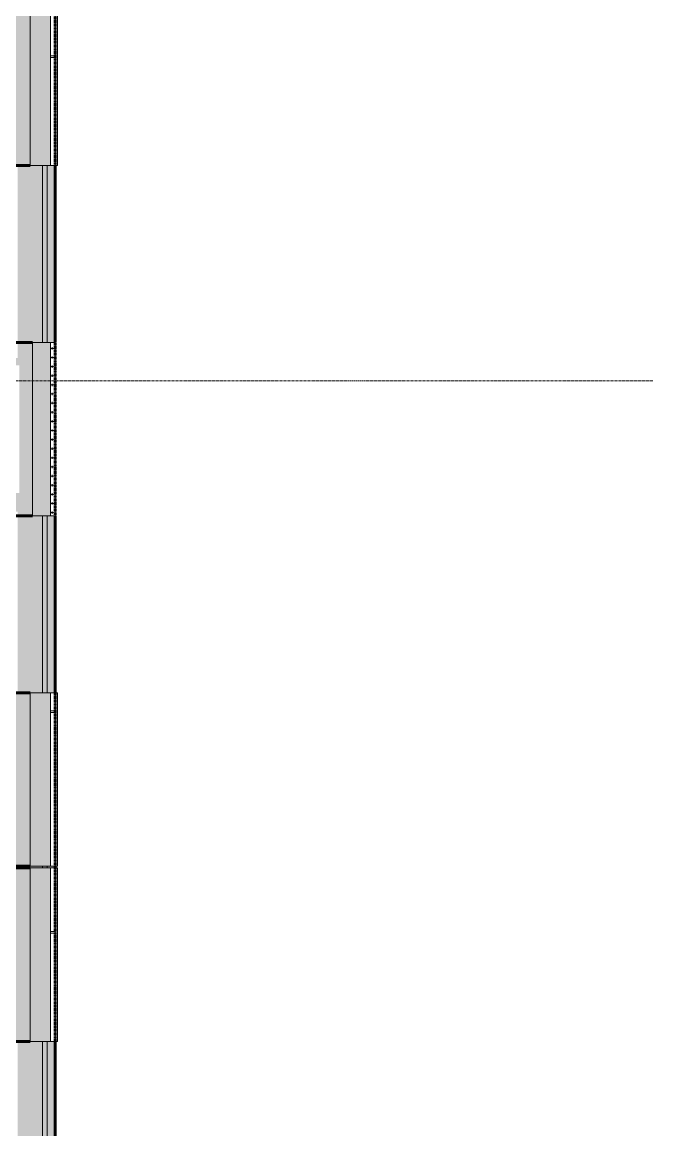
# Model space of a CAD drawing. Header units: inches. Extents: x -4061 to -1937, y 10959 to 12323.
# Drawn here: x -2075.2 to -1936.8, y 11683 to 11925.8 of the extents above; entities that cross this region are included whole.
import ezdxf

# ---------------------------------------------------------------- set-up
doc = ezdxf.new("R2010")
doc.units = ezdxf.units.IN
doc.header["$MEASUREMENT"] = 0
doc.linetypes.add('Dash 1_16_', pattern=[0.125, 0.0625, -0.0625])
doc.linetypes.add('Grid Line 1_2_', pattern=[0.875, 0.5, -0.125, 0.125, -0.125])
for name, color, linetype, lineweight in [('0-1', 7, 'Continuous', 5), ('0-2', 250, 'Continuous', 9), ('A-GLAZ-1', 27, 'Continuous', 18), ('A-GLAZ-2', 7, 'Continuous', 18), ('A-GLAZ-4', 251, 'Continuous', 9), ('A-GLAZ-5', 135, 'Continuous', 18), ('A-WALL-1', 8, 'Continuous', 5), ('A-WALL-2', 10, 'Continuous', 60), ('A-WALL-3', 7, 'Continuous', 18), ('A-WALL-4', 254, 'Continuous', 5), ('A-WALL-PATT-3', 43, 'Continuous', 9), ('A-WALL-PATT-4', 53, 'Continuous', 9), ('C-PROP-LINE-2', 91, 'Dash 1_16_', 60), ('S-GRID-1', 1, 'Grid Line 1_2_', 9)]:
    doc.layers.add(name, color=color, linetype=linetype, lineweight=lineweight)

# ---------------------------------------------------------------- blocks, each defined once
blk = doc.blocks.new('_THE_ WINDOW _ DOOR - Window - 2nd Floor-2113388-ENLARGED RCP - 2ND FLOOR PLAN - EAST')
at = {"layer": 'A-GLAZ-1'}
h = blk.add_hatch(color=256, dxfattribs=at)
h.paths.add_polyline_path([(-4.16, -1.06), (19.01, -1.06), (19.01, 3.44), (-19.01, 3.44), (-19.01, -1.06)], flags=0)
h.paths.add_polyline_path([(-4.16, 4.44), (19.01, 4.44), (19.01, 4.94), (-19.01, 4.94), (-19.01, 4.44)], flags=0)
at = {"layer": 'A-GLAZ-4'}
h = blk.add_hatch(dxfattribs=at)
h.set_pattern_fill('FP_8', color=256, style=0, pattern_type=2)
h.set_pattern_definition([(0, (25.74, 1.51), (-38.4, -120.38), [0.392, -38.007]), (0, (25.74, 1.12), (-38.4, -120.38), [0.392, -38.007]), (0, (25.74, -14.85), (-38.4, -120.38), [0.392, -38.007]), (0, (25.74, -15.24), (-38.4, -120.38), [0.392, -38.007]), (0, (25.74, -31.2), (-38.4, -120.38), [0.393, -38.008]), (0, (25.74, -31.6), (-38.4, -120.38), [0.393, -38.008]), (0, (25.74, -47.56), (-38.4, -120.38), [0.393, -38.008]), (0, (25.74, -47.95), (-38.4, -120.38), [0.393, -38.008]), (0, (25.74, -63.92), (-38.4, -120.38), [0.393, -38.008]), (0, (25.74, -64.31), (-38.4, -120.38), [0.393, -38.008]), (0, (25.74, -80.28), (-38.4, -120.38), [0.393, -38.008]), (0, (25.74, -80.67), (-38.4, -120.38), [0.393, -38.008]), (0, (25.74, -96.63), (-38.4, -120.38), [0.393, -38.008]), (0, (25.74, -97.03), (-38.4, -120.38), [0.393, -38.008]), (0, (25.74, -112.99), (-38.4, -120.38), [0.392, -38.007]), (0, (25.74, -113.38), (-38.4, -120.38), [0.392, -38.007]), (0, (43.19, 1.51), (-38.4, -120.38), [0.393, -38.008]), (0, (43.19, 1.12), (-38.4, -120.38), [0.393, -38.008]), (0, (43.19, -14.85), (-38.4, -120.38), [0.393, -38.008]), (0, (43.19, -15.24), (-38.4, -120.38), [0.393, -38.008]), (0, (43.19, -31.2), (-38.4, -120.38), [0.393, -38.008]), (0, (43.19, -31.6), (-38.4, -120.38), [0.393, -38.008]), (0, (43.19, -47.56), (-38.4, -120.38), [0.393, -38.008]), (0, (43.19, -47.95), (-38.4, -120.38), [0.393, -38.008]), (0, (43.19, -63.92), (-38.4, -120.38), [0.393, -38.008]), (0, (43.19, -64.31), (-38.4, -120.38), [0.393, -38.008]), (0, (43.19, -80.28), (-38.4, -120.38), [0.393, -38.008]), (0, (43.19, -80.67), (-38.4, -120.38), [0.393, -38.008]), (0, (43.19, -96.63), (-38.4, -120.38), [0.393, -38.008]), (0, (43.19, -97.03), (-38.4, -120.38), [0.393, -38.008]), (0, (43.19, -112.99), (-38.4, -120.38), [0.392, -38.007]), (0, (43.19, -113.38), (-38.4, -120.38), [0.392, -38.007]), (0, (60.64, 1.51), (-38.4, -120.38), [0.392, -38.007]), (0, (60.64, 1.12), (-38.4, -120.38), [0.392, -38.007]), (0, (60.64, -14.85), (-38.4, -120.38), [0.392, -38.007]), (0, (60.64, -15.24), (-38.4, -120.38), [0.392, -38.007]), (0, (60.64, -31.2), (-38.4, -120.38), [0.392, -38.007]), (0, (60.64, -31.6), (-38.4, -120.38), [0.392, -38.007]), (0, (60.64, -47.56), (-38.4, -120.38), [0.392, -38.007]), (0, (60.64, -47.95), (-38.4, -120.38), [0.392, -38.007]), (0, (60.64, -63.92), (-38.4, -120.38), [0.392, -38.007]), (0, (60.64, -64.31), (-38.4, -120.38), [0.392, -38.007]), (0, (60.64, -80.28), (-38.4, -120.38), [0.392, -38.007]), (0, (60.64, -80.67), (-38.4, -120.38), [0.392, -38.007]), (0, (60.64, -96.63), (-38.4, -120.38), [0.392, -38.007]), (0, (60.64, -97.03), (-38.4, -120.38), [0.392, -38.007]), (0, (60.64, -112.99), (-38.4, -120.38), [0.392, -38.007]), (0, (60.64, -113.38), (-38.4, -120.38), [0.392, -38.007]), (270, (24, 4.063), (-38.4, -2e-15), [120, -0.375]), (270, (24.375, 4.063), (-38.4, -2e-15), [120, -0.375]), (270, (25.74, 1.51), (-38.4, -2e-15), [0.392, -119.982]), (270, (25.74, -14.848), (-38.4, -2e-15), [0.393, -119.983]), (270, (25.74, -31.206), (-38.4, -2e-15), [0.392, -119.982]), (270, (25.74, -47.563), (-38.4, -2e-15), [0.392, -119.982]), (270, (25.74, -63.92), (-38.4, -2e-15), [0.392, -119.982]), (270, (25.74, -80.277), (-38.4, -2e-15), [0.392, -119.982]), (270, (25.74, -96.634), (-38.4, -2e-15), [0.392, -119.982]), (270, (25.74, -112.99), (-38.4, -2e-15), [0.392, -119.982]), (270, (26.134, 1.51), (-38.4, -2e-15), [0.392, -119.982]), (270, (26.134, -14.848), (-38.4, -2e-15), [0.393, -119.983]), (270, (26.134, -31.206), (-38.4, -2e-15), [0.392, -119.982]), (270, (26.134, -47.563), (-38.4, -2e-15), [0.392, -119.982]), (270, (26.134, -63.92), (-38.4, -2e-15), [0.392, -119.982]), (270, (26.134, -80.277), (-38.4, -2e-15), [0.392, -119.982]), (270, (26.134, -96.634), (-38.4, -2e-15), [0.392, -119.982]), (270, (26.134, -112.99), (-38.4, -2e-15), [0.392, -119.982]), (270, (43.19, 1.51), (-38.4, -2e-15), [0.392, -119.982]), (270, (43.19, -14.848), (-38.4, -2e-15), [0.393, -119.983]), (270, (43.19, -31.206), (-38.4, -2e-15), [0.392, -119.982]), (270, (43.19, -47.563), (-38.4, -2e-15), [0.392, -119.982]), (270, (43.19, -63.92), (-38.4, -2e-15), [0.392, -119.982]), (270, (43.19, -80.277), (-38.4, -2e-15), [0.392, -119.982]), (270, (43.19, -96.634), (-38.4, -2e-15), [0.392, -119.982]), (270, (43.19, -112.99), (-38.4, -2e-15), [0.392, -119.982]), (270, (43.584, 1.51), (-38.4, -2e-15), [0.392, -119.982]), (270, (43.584, -14.848), (-38.4, -2e-15), [0.393, -119.983]), (270, (43.584, -31.206), (-38.4, -2e-15), [0.392, -119.982]), (270, (43.584, -47.563), (-38.4, -2e-15), [0.392, -119.982]), (270, (43.584, -63.92), (-38.4, -2e-15), [0.392, -119.982]), (270, (43.584, -80.277), (-38.4, -2e-15), [0.392, -119.982]), (270, (43.584, -96.634), (-38.4, -2e-15), [0.392, -119.982]), (270, (43.584, -112.99), (-38.4, -2e-15), [0.392, -119.982]), (270, (60.64, 1.51), (-38.4, -2e-15), [0.392, -119.982]), (270, (60.64, -14.848), (-38.4, -2e-15), [0.392, -119.982]), (270, (60.64, -31.206), (-38.4, -2e-15), [0.392, -119.982]), (270, (60.64, -47.563), (-38.4, -2e-15), [0.392, -119.982]), (270, (60.64, -63.92), (-38.4, -2e-15), [0.392, -119.982]), (270, (60.64, -80.277), (-38.4, -2e-15), [0.392, -119.982]), (270, (60.64, -96.634), (-38.4, -2e-15), [0.392, -119.982]), (270, (60.64, -112.99), (-38.4, -2e-15), [0.392, -119.982]), (270, (61.034, 1.51), (-38.4, -2e-15), [0.392, -119.982]), (270, (61.034, -14.848), (-38.4, -2e-15), [0.392, -119.982]), (270, (61.034, -31.206), (-38.4, -2e-15), [0.392, -119.982]), (270, (61.034, -47.563), (-38.4, -2e-15), [0.392, -119.982]), (270, (61.034, -63.92), (-38.4, -2e-15), [0.392, -119.982]), (270, (61.034, -80.277), (-38.4, -2e-15), [0.392, -119.982]), (270, (61.034, -96.634), (-38.4, -2e-15), [0.392, -119.982]), (270, (61.034, -112.99), (-38.4, -2e-15), [0.392, -119.982]), (180, (62.4, 4.44), (-38.4, -120.38), [38.025, -0.375]), (180, (62.4, 4.06), (-38.4, -120.38), [38.025, -0.375])])
h.paths.add_polyline_path([(-19.01, 3.44), (19.01, 3.44), (19.01, 4.44), (-19.01, 4.44)], flags=0)
at = {"layer": 'A-GLAZ-2'}
for p, q in [((19.01, 4.94), (-19.01, 4.94)), ((-19.01, 4.94), (-19.01, 4.44)), ((19.01, 4.94), (19.01, 4.44)), ((19.01, 4.44), (-19.01, 4.44)), ((-19.01, 4.44), (-19.01, 3.44)), ((-19.01, 3.44), (-19.01, -1.06)), ((-19.01, 3.44), (19.01, 3.44)), ((19.01, 4.44), (19.01, 3.44)), ((19.01, 3.44), (19.01, -1.06)), ((-19.01, -1.06), (19.01, -1.06))]:
    blk.add_line(p, q, dxfattribs=at)
blk = doc.blocks.new('_THE_ WINDOW _ DOOR - hvac panel - 2nd floor-2113875-ENLARGED RCP - 2ND FLOOR PLAN - EAST')
at = {"layer": 'A-GLAZ-4'}
h = blk.add_hatch(dxfattribs=at)
h.set_pattern_fill('FP_9', color=256, style=0, pattern_type=2)
h.set_pattern_definition([(0, (41.062, -4.438), (1, 1), [0.5, -1.5]), (90, (41.312, -4.687), (-1, 1), [0.5, -1.5])])
h.paths.add_polyline_path([(-19.0125, -3.4375), (-19.0125, -4.4375), (19.0125, -4.4375), (19.0125, -3.4375), (-17.0125, -3.4375)], flags=0)
at = {"layer": 'A-GLAZ-5'}
blk.add_hatch(color=256, dxfattribs=at).paths.add_polyline_path([(19.0125, 0.5625), (-19.0125, 0.5625), (-19.0125, -3.4375), (19.0125, -3.4375), (19.0125, -1.6875)], flags=0)
at = {"layer": 'A-GLAZ-2'}
for p, q in [((19.0125, 0.5625), (-19.0125, 0.5625)), ((-19.0125, 0.5625), (-19.0125, -3.4375)), ((19.0125, -3.4375), (19.0125, 0.5625)), ((19.0125, -3.4375), (-19.0125, -3.4375)), ((-19.0125, -3.4375), (-19.0125, -4.4375)), ((19.0125, -4.4375), (-19.0125, -4.4375)), ((19.0125, -3.4375), (19.0125, -4.4375))]:
    blk.add_line(p, q, dxfattribs=at)
blk = doc.blocks.new('_THE_ WINDOW _ DOOR - Window - 2nd Floor - small-2154622-ENLARGED RCP - 2ND FLOOR PLAN - EAST')
at = {"layer": 'A-GLAZ-1'}
h = blk.add_hatch(color=256, dxfattribs=at)
h.paths.add_polyline_path([(-2.37, -1.06), (19.01, -1.03), (19.01, 3.44), (-19.01, 3.44), (-19.01, -1.06)], flags=0)
h.paths.add_polyline_path([(19.01, 4.44), (19.01, 4.94), (-19.01, 4.94), (-19.01, 4.44)], flags=0)
at = {"layer": 'A-GLAZ-4'}
h = blk.add_hatch(dxfattribs=at)
h.set_pattern_fill('FP_10', color=256, style=0, pattern_type=2)
h.set_pattern_definition([(0, (25.74, -0.166), (-38.4, -76.8), [0.392, -38.007]), (0, (25.74, -0.56), (-38.4, -76.8), [0.392, -38.007]), (0, (25.74, -9.766), (-38.4, -76.8), [0.392, -38.007]), (0, (25.74, -10.16), (-38.4, -76.8), [0.392, -38.007]), (0, (25.74, -19.366), (-38.4, -76.8), [0.392, -38.007]), (0, (25.74, -19.76), (-38.4, -76.8), [0.392, -38.007]), (0, (25.74, -28.966), (-38.4, -76.8), [0.392, -38.007]), (0, (25.74, -29.36), (-38.4, -76.8), [0.392, -38.007]), (0, (25.74, -38.566), (-38.4, -76.8), [0.393, -38.008]), (0, (25.74, -38.96), (-38.4, -76.8), [0.393, -38.008]), (0, (25.74, -48.166), (-38.4, -76.8), [0.393, -38.008]), (0, (25.74, -48.56), (-38.4, -76.8), [0.393, -38.008]), (0, (25.74, -57.766), (-38.4, -76.8), [0.393, -38.008]), (0, (25.74, -58.16), (-38.4, -76.8), [0.393, -38.008]), (0, (25.74, -67.366), (-38.4, -76.8), [0.393, -38.008]), (0, (25.74, -67.76), (-38.4, -76.8), [0.393, -38.008]), (0, (60.64, -0.166), (-38.4, -76.8), [0.392, -38.007]), (0, (60.64, -0.56), (-38.4, -76.8), [0.392, -38.007]), (0, (60.64, -9.766), (-38.4, -76.8), [0.392, -38.007]), (0, (60.64, -10.16), (-38.4, -76.8), [0.392, -38.007]), (0, (60.64, -19.366), (-38.4, -76.8), [0.392, -38.007]), (0, (60.64, -19.76), (-38.4, -76.8), [0.392, -38.007]), (0, (60.64, -28.966), (-38.4, -76.8), [0.392, -38.007]), (0, (60.64, -29.36), (-38.4, -76.8), [0.392, -38.007]), (0, (60.64, -38.566), (-38.4, -76.8), [0.392, -38.007]), (0, (60.64, -38.96), (-38.4, -76.8), [0.392, -38.007]), (0, (60.64, -48.166), (-38.4, -76.8), [0.392, -38.007]), (0, (60.64, -48.56), (-38.4, -76.8), [0.392, -38.007]), (0, (60.64, -57.766), (-38.4, -76.8), [0.392, -38.007]), (0, (60.64, -58.16), (-38.4, -76.8), [0.392, -38.007]), (0, (60.64, -67.366), (-38.4, -76.8), [0.392, -38.007]), (0, (60.64, -67.76), (-38.4, -76.8), [0.392, -38.007]), (270, (24, 4.438), (-38.4, -2e-15), [76.8, 0, 0, 0]), (270, (24.375, 4.438), (-38.4, -2e-15), [76.8, 0, 0, 0]), (270, (25.74, -0.166), (-38.4, -2e-15), [0.392, -76.407]), (270, (25.74, -9.766), (-38.4, -2e-15), [0.392, -76.407]), (270, (25.74, -19.366), (-38.4, -2e-15), [0.392, -76.407]), (270, (25.74, -28.966), (-38.4, -2e-15), [0.392, -76.407]), (270, (25.74, -38.566), (-38.4, -2e-15), [0.392, -76.407]), (270, (25.74, -48.166), (-38.4, -2e-15), [0.392, -76.407]), (270, (25.74, -57.766), (-38.4, -2e-15), [0.392, -76.407]), (270, (25.74, -67.366), (-38.4, -2e-15), [0.392, -76.407]), (270, (26.134, -0.166), (-38.4, -2e-15), [0.392, -76.407]), (270, (26.134, -9.766), (-38.4, -2e-15), [0.392, -76.407]), (270, (26.134, -19.366), (-38.4, -2e-15), [0.392, -76.407]), (270, (26.134, -28.966), (-38.4, -2e-15), [0.392, -76.407]), (270, (26.134, -38.566), (-38.4, -2e-15), [0.392, -76.407]), (270, (26.134, -48.166), (-38.4, -2e-15), [0.392, -76.407]), (270, (26.134, -57.766), (-38.4, -2e-15), [0.392, -76.407]), (270, (26.134, -67.366), (-38.4, -2e-15), [0.392, -76.407]), (270, (60.64, -0.166), (-38.4, -2e-15), [0.392, -76.407]), (270, (60.64, -9.766), (-38.4, -2e-15), [0.393, -76.408]), (270, (60.64, -19.366), (-38.4, -2e-15), [0.393, -76.408]), (270, (60.64, -28.966), (-38.4, -2e-15), [0.392, -76.407]), (270, (60.64, -38.566), (-38.4, -2e-15), [0.392, -76.407]), (270, (60.64, -48.166), (-38.4, -2e-15), [0.392, -76.407]), (270, (60.64, -57.766), (-38.4, -2e-15), [0.392, -76.407]), (270, (60.64, -67.366), (-38.4, -2e-15), [0.392, -76.407]), (270, (61.034, -0.166), (-38.4, -2e-15), [0.392, -76.407]), (270, (61.034, -9.766), (-38.4, -2e-15), [0.393, -76.408]), (270, (61.034, -19.366), (-38.4, -2e-15), [0.393, -76.408]), (270, (61.034, -28.966), (-38.4, -2e-15), [0.392, -76.407]), (270, (61.034, -38.566), (-38.4, -2e-15), [0.392, -76.407]), (270, (61.034, -48.166), (-38.4, -2e-15), [0.392, -76.407]), (270, (61.034, -57.766), (-38.4, -2e-15), [0.392, -76.407]), (270, (61.034, -67.366), (-38.4, -2e-15), [0.392, -76.407]), (180, (62.4, 4.44), (-38.4, -76.8), [38.025, -0.375]), (180, (62.4, -5.16), (-38.4, -76.8), [38.025, -0.375]), (180, (62.4, -14.76), (-38.4, -76.8), [38.025, -0.375]), (180, (62.4, -24.36), (-38.4, -76.8), [38.025, -0.375]), (180, (62.4, -33.96), (-38.4, -76.8), [38.025, -0.375]), (180, (62.4, -43.56), (-38.4, -76.8), [38.025, -0.375]), (180, (62.4, -53.16), (-38.4, -76.8), [38.025, -0.375]), (180, (62.4, -62.76), (-38.4, -76.8), [38.025, -0.375])])
h.paths.add_polyline_path([(19.01, 3.44), (19.01, 4.44), (-19.01, 4.44), (-19.01, 3.44), (-17.76, 3.44)], flags=0)
at = {"layer": 'A-GLAZ-2'}
for p, q in [((-19.01, 4.94), (-19.01, 4.44)), ((-19.01, 4.94), (19.01, 4.94)), ((19.01, 4.94), (19.01, 4.44)), ((19.01, 4.44), (-19.01, 4.44)), ((-19.01, 4.44), (-19.01, 3.44)), ((-19.01, 3.44), (-19.01, -1.06)), ((-19.01, 3.44), (19.01, 3.44)), ((19.01, 4.44), (19.01, 3.44)), ((19.01, 3.44), (19.01, -1.06)), ((-19.01, -1.06), (19.01, -1.06))]:
    blk.add_line(p, q, dxfattribs=at)
blk = doc.blocks.new('_THE_ WINDOW _ DOOR - Window - 2nd Floor-2113391-ENLARGED RCP - 2ND FLOOR PLAN - EAST')
at = {"layer": 'A-GLAZ-1'}
h = blk.add_hatch(color=256, dxfattribs=at)
h.paths.add_polyline_path([(-19.01, -4.44), (-19.01, -4.94), (19.01, -4.94), (19.01, -4.44), (-12.7, -4.44)], flags=0)
h.paths.add_polyline_path([(-19.01, -3.44), (19.01, -3.44), (19.01, 1.06), (-19.01, 1.06), (-19.01, -1.69)], flags=0)
at = {"layer": 'A-GLAZ-4'}
h = blk.add_hatch(dxfattribs=at)
h.set_pattern_fill('FP_12', color=256, style=0, pattern_type=2)
h.set_pattern_definition([(0, (25.74, -1.51), (-38.4, 120.38), [0.392, -38.007]), (0, (25.74, -1.12), (-38.4, 120.38), [0.392, -38.007]), (0, (25.74, 14.85), (-38.4, 120.38), [0.392, -38.007]), (0, (25.74, 15.24), (-38.4, 120.38), [0.392, -38.007]), (0, (25.74, 31.2), (-38.4, 120.38), [0.393, -38.008]), (0, (25.74, 31.6), (-38.4, 120.38), [0.393, -38.008]), (0, (25.74, 47.56), (-38.4, 120.38), [0.393, -38.008]), (0, (25.74, 47.95), (-38.4, 120.38), [0.393, -38.008]), (0, (25.74, 63.92), (-38.4, 120.38), [0.393, -38.008]), (0, (25.74, 64.31), (-38.4, 120.38), [0.393, -38.008]), (0, (25.74, 80.28), (-38.4, 120.38), [0.393, -38.008]), (0, (25.74, 80.67), (-38.4, 120.38), [0.393, -38.008]), (0, (25.74, 96.63), (-38.4, 120.38), [0.393, -38.008]), (0, (25.74, 97.03), (-38.4, 120.38), [0.393, -38.008]), (0, (25.74, 112.99), (-38.4, 120.38), [0.392, -38.007]), (0, (25.74, 113.38), (-38.4, 120.38), [0.392, -38.007]), (0, (43.19, -1.51), (-38.4, 120.38), [0.393, -38.008]), (0, (43.19, -1.12), (-38.4, 120.38), [0.393, -38.008]), (0, (43.19, 14.85), (-38.4, 120.38), [0.393, -38.008]), (0, (43.19, 15.24), (-38.4, 120.38), [0.393, -38.008]), (0, (43.19, 31.2), (-38.4, 120.38), [0.393, -38.008]), (0, (43.19, 31.6), (-38.4, 120.38), [0.393, -38.008]), (0, (43.19, 47.56), (-38.4, 120.38), [0.393, -38.008]), (0, (43.19, 47.95), (-38.4, 120.38), [0.393, -38.008]), (0, (43.19, 63.92), (-38.4, 120.38), [0.393, -38.008]), (0, (43.19, 64.31), (-38.4, 120.38), [0.393, -38.008]), (0, (43.19, 80.28), (-38.4, 120.38), [0.393, -38.008]), (0, (43.19, 80.67), (-38.4, 120.38), [0.393, -38.008]), (0, (43.19, 96.63), (-38.4, 120.38), [0.393, -38.008]), (0, (43.19, 97.03), (-38.4, 120.38), [0.393, -38.008]), (0, (43.19, 112.99), (-38.4, 120.38), [0.392, -38.007]), (0, (43.19, 113.38), (-38.4, 120.38), [0.392, -38.007]), (0, (60.64, -1.51), (-38.4, 120.38), [0.392, -38.007]), (0, (60.64, -1.12), (-38.4, 120.38), [0.392, -38.007]), (0, (60.64, 14.85), (-38.4, 120.38), [0.392, -38.007]), (0, (60.64, 15.24), (-38.4, 120.38), [0.392, -38.007]), (0, (60.64, 31.2), (-38.4, 120.38), [0.392, -38.007]), (0, (60.64, 31.6), (-38.4, 120.38), [0.392, -38.007]), (0, (60.64, 47.56), (-38.4, 120.38), [0.392, -38.007]), (0, (60.64, 47.95), (-38.4, 120.38), [0.392, -38.007]), (0, (60.64, 63.92), (-38.4, 120.38), [0.392, -38.007]), (0, (60.64, 64.31), (-38.4, 120.38), [0.392, -38.007]), (0, (60.64, 80.28), (-38.4, 120.38), [0.392, -38.007]), (0, (60.64, 80.67), (-38.4, 120.38), [0.392, -38.007]), (0, (60.64, 96.63), (-38.4, 120.38), [0.392, -38.007]), (0, (60.64, 97.03), (-38.4, 120.38), [0.392, -38.007]), (0, (60.64, 112.99), (-38.4, 120.38), [0.392, -38.007]), (0, (60.64, 113.38), (-38.4, 120.38), [0.392, -38.007]), (90, (24, -4.063), (-38.4, 2e-15), [120, -0.375]), (90, (24.375, -4.063), (-38.4, 2e-15), [120, -0.375]), (90, (25.74, -1.51), (-38.4, 2e-15), [0.392, -119.982]), (90, (25.74, 14.848), (-38.4, 2e-15), [0.393, -119.983]), (90, (25.74, 31.206), (-38.4, 2e-15), [0.392, -119.982]), (90, (25.74, 47.563), (-38.4, 2e-15), [0.392, -119.982]), (90, (25.74, 63.92), (-38.4, 2e-15), [0.392, -119.982]), (90, (25.74, 80.277), (-38.4, 2e-15), [0.392, -119.982]), (90, (25.74, 96.634), (-38.4, 2e-15), [0.392, -119.982]), (90, (25.74, 112.99), (-38.4, 2e-15), [0.392, -119.982]), (90, (26.134, -1.51), (-38.4, 2e-15), [0.392, -119.982]), (90, (26.134, 14.848), (-38.4, 2e-15), [0.393, -119.983]), (90, (26.134, 31.206), (-38.4, 2e-15), [0.392, -119.982]), (90, (26.134, 47.563), (-38.4, 2e-15), [0.392, -119.982]), (90, (26.134, 63.92), (-38.4, 2e-15), [0.392, -119.982]), (90, (26.134, 80.277), (-38.4, 2e-15), [0.392, -119.982]), (90, (26.134, 96.634), (-38.4, 2e-15), [0.392, -119.982]), (90, (26.134, 112.99), (-38.4, 2e-15), [0.392, -119.982]), (90, (43.19, -1.51), (-38.4, 2e-15), [0.392, -119.982]), (90, (43.19, 14.848), (-38.4, 2e-15), [0.393, -119.983]), (90, (43.19, 31.206), (-38.4, 2e-15), [0.392, -119.982]), (90, (43.19, 47.563), (-38.4, 2e-15), [0.392, -119.982]), (90, (43.19, 63.92), (-38.4, 2e-15), [0.392, -119.982]), (90, (43.19, 80.277), (-38.4, 2e-15), [0.392, -119.982]), (90, (43.19, 96.634), (-38.4, 2e-15), [0.392, -119.982]), (90, (43.19, 112.99), (-38.4, 2e-15), [0.392, -119.982]), (90, (43.584, -1.51), (-38.4, 2e-15), [0.392, -119.982]), (90, (43.584, 14.848), (-38.4, 2e-15), [0.393, -119.983]), (90, (43.584, 31.206), (-38.4, 2e-15), [0.392, -119.982]), (90, (43.584, 47.563), (-38.4, 2e-15), [0.392, -119.982]), (90, (43.584, 63.92), (-38.4, 2e-15), [0.392, -119.982]), (90, (43.584, 80.277), (-38.4, 2e-15), [0.392, -119.982]), (90, (43.584, 96.634), (-38.4, 2e-15), [0.392, -119.982]), (90, (43.584, 112.99), (-38.4, 2e-15), [0.392, -119.982]), (90, (60.64, -1.51), (-38.4, 2e-15), [0.392, -119.982]), (90, (60.64, 14.848), (-38.4, 2e-15), [0.392, -119.982]), (90, (60.64, 31.206), (-38.4, 2e-15), [0.392, -119.982]), (90, (60.64, 47.563), (-38.4, 2e-15), [0.392, -119.982]), (90, (60.64, 63.92), (-38.4, 2e-15), [0.392, -119.982]), (90, (60.64, 80.277), (-38.4, 2e-15), [0.392, -119.982]), (90, (60.64, 96.634), (-38.4, 2e-15), [0.392, -119.982]), (90, (60.64, 112.99), (-38.4, 2e-15), [0.392, -119.982]), (90, (61.034, -1.51), (-38.4, 2e-15), [0.392, -119.982]), (90, (61.034, 14.848), (-38.4, 2e-15), [0.392, -119.982]), (90, (61.034, 31.206), (-38.4, 2e-15), [0.392, -119.982]), (90, (61.034, 47.563), (-38.4, 2e-15), [0.392, -119.982]), (90, (61.034, 63.92), (-38.4, 2e-15), [0.392, -119.982]), (90, (61.034, 80.277), (-38.4, 2e-15), [0.392, -119.982]), (90, (61.034, 96.634), (-38.4, 2e-15), [0.392, -119.982]), (90, (61.034, 112.99), (-38.4, 2e-15), [0.392, -119.982]), (180, (62.4, -4.44), (-38.4, 120.38), [38.025, -0.375]), (180, (62.4, -4.06), (-38.4, 120.38), [38.025, -0.375])])
h.paths.add_polyline_path([(-19.01, -3.44), (-19.01, -4.44), (19.01, -4.44), (19.01, -3.44), (-12.7, -3.44)], flags=0)
at = {"layer": 'A-GLAZ-2'}
for p, q in [((19.01, 1.06), (-19.01, 1.06)), ((-19.01, 1.06), (-19.01, -3.44)), ((19.01, 1.06), (19.01, -3.44)), ((19.01, -3.44), (-19.01, -3.44)), ((-19.01, -3.44), (-19.01, -4.44)), ((-19.01, -4.44), (-19.01, -4.94)), ((-19.01, -4.44), (19.01, -4.44)), ((19.01, -3.44), (19.01, -4.44)), ((19.01, -4.44), (19.01, -4.94)), ((-19.01, -4.94), (19.01, -4.94))]:
    blk.add_line(p, q, dxfattribs=at)
blk = doc.blocks.new('CTR - 1st Phase - Shell_rvt-1-ENLARGED RCP - 2ND FLOOR PLAN - EAST')
at = {"layer": 'A-WALL-1'}
h = blk.add_hatch(color=256, dxfattribs=at)
h.paths.add_polyline_path([(-2069.58, 11249.14), (-2068.17, 11249.14), (-2068.17, 11279.98), (-2069.67, 11279.98), (-2069.67, 11249.14)], flags=0)
h.paths.add_polyline_path([(-2068.92, 11318), (-2068.17, 11318), (-2068.17, 11395.18), (-2069.67, 11395.18), (-2069.67, 11318)], flags=0)
h.paths.add_polyline_path([(-2068.17, 11433.2), (-2068.17, 11433.58), (-2069.67, 11433.58), (-2069.67, 11433.2), (-2068.92, 11433.2)], flags=0)
h.paths.add_polyline_path([(-2069.67, 11471.6), (-2068.17, 11471.6), (-2068.17, 11510.38), (-2069.67, 11510.38), (-2069.67, 11474.21)], flags=0)
h.paths.add_polyline_path([(-2068.17, 11548.4), (-2068.17, 11587.18), (-2069.67, 11587.18), (-2069.67, 11548.4), (-2068.92, 11548.4)], flags=0)
h.paths.add_polyline_path([(-2068.17, 11625.2), (-2068.17, 11625.58), (-2069.67, 11625.58), (-2069.67, 11625.2), (-2068.92, 11625.2)], flags=0)
h.paths.add_polyline_path([(-2068.92, 11663.6), (-2068.17, 11663.6), (-2068.17, 11702.38), (-2069.67, 11702.38), (-2069.67, 11663.6)], flags=0)
h.paths.add_polyline_path([(-2069.67, 11740.4), (-2068.17, 11740.4), (-2068.17, 11740.78), (-2069.67, 11740.78)], flags=0)
h.paths.add_polyline_path([(-2068.17, 11778.8), (-2068.17, 11817.58), (-2069.67, 11817.58), (-2069.67, 11778.8), (-2068.92, 11778.8)], flags=0)
h.paths.add_polyline_path([(-2068.92, 11855.6), (-2068.17, 11855.6), (-2068.17, 11894.38), (-2069.67, 11894.38), (-2069.67, 11855.6)], flags=0)
h.paths.add_polyline_path([(-2068.92, 11932.4), (-2068.17, 11932.4), (-2068.17, 12009.58), (-2069.67, 12009.58), (-2069.67, 11932.4)], flags=0)
h.paths.add_polyline_path([(-2068.17, 12047.6), (-2068.17, 12047.98), (-2069.67, 12047.98), (-2069.67, 12047.6), (-2068.92, 12047.6)], flags=0)
h.paths.add_polyline_path([(-2069.67, 12086), (-2068.17, 12086), (-2068.17, 12116.84), (-2069.67, 12116.84), (-2069.67, 12107.03)], flags=0)
for points in [[(-2073.42, 11894.38), (-2073.42, 11932.4), (-2076.8, 11932.4), (-2076.8, 11894.38), (-2076.17, 11894.38)], [(-2072.92, 11817.58), (-2072.92, 11855.6), (-2076.17, 11855.6), (-2076.17, 11852.2), (-2076.8, 11852.2), (-2076.8, 11850.59), (-2075.8, 11850.59), (-2075.8, 11822.59), (-2076.8, 11822.59), (-2076.8, 11818.55), (-2076.17, 11818.55), (-2076.17, 11817.58)], [(-2073.42, 11740.78), (-2073.42, 11778.8), (-2076.8, 11778.8), (-2076.8, 11740.78), (-2076.17, 11740.78)], [(-2076.17, 11702.38), (-2073.42, 11702.38), (-2073.42, 11740.4), (-2076.8, 11740.4), (-2076.8, 11702.38)]]:
    blk.add_hatch(color=256, dxfattribs=at).paths.add_polyline_path(points, flags=0)
at = {"layer": 'A-WALL-4'}
h = blk.add_hatch(color=256, dxfattribs=at)
h.paths.add_polyline_path([(-2067.92, 11247.64), (-2067.92, 11279.98), (-2068.17, 11279.98), (-2068.17, 11247.64)], flags=0)
h.paths.add_polyline_path([(-2068.17, 11318), (-2067.92, 11318), (-2067.92, 11395.18), (-2068.17, 11395.18), (-2068.17, 11323.87)], flags=0)
h.paths.add_polyline_path([(-2067.92, 11433.2), (-2067.92, 11433.58), (-2068.17, 11433.58), (-2068.17, 11433.2)], flags=0)
h.paths.add_polyline_path([(-2068.17, 11471.6), (-2067.92, 11471.6), (-2067.92, 11510.38), (-2068.17, 11510.38), (-2068.17, 11474.21)], flags=0)
h.paths.add_polyline_path([(-2068.17, 11548.4), (-2067.92, 11548.4), (-2067.92, 11587.18), (-2068.17, 11587.18), (-2068.17, 11549.37)], flags=0)
h.paths.add_polyline_path([(-2067.92, 11625.2), (-2067.92, 11625.58), (-2068.17, 11625.58), (-2068.17, 11625.2)], flags=0)
h.paths.add_polyline_path([(-2068.17, 11663.6), (-2067.92, 11663.6), (-2067.92, 11702.38), (-2068.17, 11702.38), (-2068.17, 11699.7)], flags=0)
h.paths.add_polyline_path([(-2067.92, 11740.4), (-2067.92, 11740.78), (-2068.17, 11740.78), (-2068.17, 11740.4)], flags=0)
h.paths.add_polyline_path([(-2067.92, 11778.8), (-2067.92, 11817.58), (-2068.17, 11817.58), (-2068.17, 11778.8)], flags=0)
h.paths.add_polyline_path([(-2067.92, 11855.6), (-2067.92, 11894.38), (-2068.17, 11894.38), (-2068.17, 11855.6)], flags=0)
h.paths.add_polyline_path([(-2068.17, 11932.4), (-2067.92, 11932.4), (-2067.92, 12009.58), (-2068.17, 12009.58), (-2068.17, 12000.37)], flags=0)
h.paths.add_polyline_path([(-2068.17, 12047.6), (-2067.92, 12047.6), (-2067.92, 12047.98), (-2068.17, 12047.98)], flags=0)
h.paths.add_polyline_path([(-2067.92, 12086), (-2067.92, 12118.34), (-2068.17, 12118.34), (-2068.17, 12086)], flags=0)
at = {"layer": 'A-WALL-PATT-3'}
h = blk.add_hatch(dxfattribs=at)
h.set_pattern_fill('FP_3', color=256, style=0, pattern_type=2)
h.set_pattern_definition([(0, (0, 0), (0, 3.199), []), (315, (0, 0), (3.19895108, 0), [4.524, -4.524]), (45, (0, 0), (3.19895108, 0), [4.524, -4.524])])
h.paths.add_polyline_path([(-2069.67, 11250.14), (-2069.67, 11279.98), (-2070.67, 11279.98), (-2070.67, 11250.14)], flags=0)
h.paths.add_polyline_path([(-2069.67, 11318), (-2069.67, 11395.18), (-2070.67, 11395.18), (-2070.67, 11318)], flags=0)
h.paths.add_polyline_path([(-2069.67, 11433.2), (-2069.67, 11433.58), (-2070.67, 11433.58), (-2070.67, 11433.2)], flags=0)
h.paths.add_polyline_path([(-2070.67, 11471.6), (-2069.67, 11471.6), (-2069.67, 11510.38), (-2070.67, 11510.38), (-2070.67, 11474.21)], flags=0)
h.paths.add_polyline_path([(-2069.67, 11548.4), (-2069.67, 11587.18), (-2070.67, 11587.18), (-2070.67, 11548.4)], flags=0)
h.paths.add_polyline_path([(-2070.67, 11625.2), (-2069.67, 11625.2), (-2069.67, 11625.58), (-2070.67, 11625.58)], flags=0)
h.paths.add_polyline_path([(-2070.67, 11663.6), (-2069.67, 11663.6), (-2069.67, 11702.38), (-2070.67, 11702.38), (-2070.67, 11699.7)], flags=0)
h.paths.add_polyline_path([(-2070.67, 11740.4), (-2069.67, 11740.4), (-2069.67, 11740.78), (-2070.67, 11740.78)], flags=0)
h.paths.add_polyline_path([(-2069.67, 11778.8), (-2069.67, 11817.58), (-2070.67, 11817.58), (-2070.67, 11778.8)], flags=0)
h.paths.add_polyline_path([(-2070.67, 11855.6), (-2069.67, 11855.6), (-2069.67, 11894.38), (-2070.67, 11894.38)], flags=0)
h.paths.add_polyline_path([(-2070.67, 11932.4), (-2069.67, 11932.4), (-2069.67, 12009.58), (-2070.67, 12009.58), (-2070.67, 12000.37)], flags=0)
h.paths.add_polyline_path([(-2070.67, 12047.6), (-2069.67, 12047.6), (-2069.67, 12047.98), (-2070.67, 12047.98)], flags=0)
h.paths.add_polyline_path([(-2070.67, 12086), (-2069.67, 12086), (-2069.67, 12115.84), (-2070.67, 12115.84), (-2070.67, 12107.03)], flags=0)
at = {"layer": 'A-WALL-PATT-4'}
h = blk.add_hatch(dxfattribs=at)
h.set_pattern_fill('FP_4', color=256, style=0, pattern_type=2)
h.set_pattern_definition([(161.57, (0.32, 0.32), (-2.560496185, -0.000537386), [0, -18.214, 2.022, 0]), (18.43, (-0.32, 0.32), (-2.560496185, 0.000537386), [0, -18.214, 2.022, 0]), (108.43, (0.32, 0.32), (1.27922091, -6.400876726), [6.07, -14.166]), (71.57, (-0.32, 0.32), (1.27922091, 6.400876726), [6.07, -14.166])])
h.paths.add_polyline_path([(-2076.17, 11255.64), (-2070.67, 11255.64), (-2070.67, 11279.98), (-2076.17, 11279.98), (-2076.17, 11256.26)], flags=0)
h.paths.add_polyline_path([(-2076.17, 11318), (-2070.67, 11318), (-2070.67, 11395.18), (-2076.17, 11395.18), (-2076.17, 11323.87)], flags=0)
h.paths.add_polyline_path([(-2070.67, 11433.2), (-2070.67, 11433.58), (-2076.17, 11433.58), (-2076.17, 11433.2), (-2073.42, 11433.2)], flags=0)
h.paths.add_polyline_path([(-2070.67, 11471.6), (-2070.67, 11510.38), (-2076.17, 11510.38), (-2076.17, 11471.6), (-2073.42, 11471.6)], flags=0)
h.paths.add_polyline_path([(-2070.67, 11548.4), (-2070.67, 11587.18), (-2076.17, 11587.18), (-2076.17, 11548.4), (-2072.92, 11548.4)], flags=0)
h.paths.add_polyline_path([(-2070.67, 11625.2), (-2070.67, 11625.58), (-2076.17, 11625.58), (-2076.17, 11625.2), (-2073.42, 11625.2)], flags=0)
h.paths.add_polyline_path([(-2073.42, 11663.6), (-2070.67, 11663.6), (-2070.67, 11702.38), (-2076.17, 11702.38), (-2076.17, 11663.6)], flags=0)
h.paths.add_polyline_path([(-2076.17, 11740.4), (-2070.67, 11740.4), (-2070.67, 11740.78), (-2076.17, 11740.78)], flags=0)
h.paths.add_polyline_path([(-2073.42, 11778.8), (-2070.67, 11778.8), (-2070.67, 11817.58), (-2076.17, 11817.58), (-2076.17, 11778.8)], flags=0)
h.paths.add_polyline_path([(-2070.67, 11855.6), (-2070.67, 11894.38), (-2076.17, 11894.38), (-2076.17, 11855.6), (-2072.92, 11855.6)], flags=0)
h.paths.add_polyline_path([(-2076.17, 11932.4), (-2070.67, 11932.4), (-2070.67, 12009.58), (-2076.17, 12009.58), (-2076.17, 12000.37)], flags=0)
h.paths.add_polyline_path([(-2070.67, 12047.6), (-2070.67, 12047.98), (-2076.17, 12047.98), (-2076.17, 12047.6), (-2073.42, 12047.6)], flags=0)
h.paths.add_polyline_path([(-2070.67, 12086), (-2070.67, 12110.34), (-2076.17, 12110.34), (-2076.17, 12086), (-2073.42, 12086)], flags=0)
at = {"layer": 'A-WALL-2'}
for p, q in [((-2076.8, 11894.38), (-2073.42, 11894.38)), ((-2067.92, 11894.38), (-2067.92, 11855.6)), ((-2072.92, 11855.6), (-2076.8, 11855.6)), ((-2076.8, 11817.58), (-2072.92, 11817.58)), ((-2067.92, 11817.58), (-2067.92, 11778.8)), ((-2073.42, 11778.8), (-2076.8, 11778.8)), ((-2076.8, 11740.78), (-2073.42, 11740.78)), ((-2073.42, 11740.4), (-2076.8, 11740.4)), ((-2067.92, 11740.78), (-2067.92, 11740.4)), ((-2076.8, 11702.38), (-2073.42, 11702.38)), ((-2067.92, 11702.38), (-2067.92, 11663.6))]:
    blk.add_line(p, q, dxfattribs=at)
at = {"layer": 'A-WALL-3'}
for p, q in [((-2070.67, 11894.38), (-2070.67, 11855.6)), ((-2069.67, 11894.38), (-2069.67, 11855.6)), ((-2068.17, 11894.38), (-2068.17, 11855.6)), ((-2070.67, 11817.58), (-2070.67, 11778.8)), ((-2069.67, 11817.58), (-2069.67, 11778.8)), ((-2068.17, 11817.58), (-2068.17, 11778.8)), ((-2070.67, 11740.78), (-2070.67, 11740.4)), ((-2069.67, 11740.78), (-2069.67, 11740.4)), ((-2068.17, 11740.78), (-2068.17, 11740.4)), ((-2070.67, 11702.38), (-2070.67, 11663.6)), ((-2069.67, 11702.38), (-2069.67, 11663.6)), ((-2068.17, 11702.38), (-2068.17, 11663.6))]:
    blk.add_line(p, q, dxfattribs=at)
at = {"layer": 'S-GRID-1'}
blk.add_line((-1936.83, 11847.19), (-4027.88, 11847.19), dxfattribs=at)
at = {"layer": '0-2'}
for name, p, rotation in [('_THE_ WINDOW _ DOOR - Window - 2nd Floor - small-2154622-ENLARGED RCP - 2ND FLOOR PLAN - EAST', (-2072.36, 11913.39), 269.9999999999999), ('_THE_ WINDOW _ DOOR - hvac panel - 2nd floor-2113875-ENLARGED RCP - 2ND FLOOR PLAN - EAST', (-2072.36, 11836.59), 89.99999999999991), ('_THE_ WINDOW _ DOOR - Window - 2nd Floor-2113391-ENLARGED RCP - 2ND FLOOR PLAN - EAST', (-2072.36, 11759.79), 89.99999999999991), ('_THE_ WINDOW _ DOOR - Window - 2nd Floor-2113388-ENLARGED RCP - 2ND FLOOR PLAN - EAST', (-2072.36, 11721.39), 269.9999999999999)]:
    blk.add_blockref(name, p, dxfattribs=dict(at, rotation=rotation))
blk = doc.blocks.new('Family - ___-1870007-ENLARGED RCP - 2ND FLOOR PLAN - EAST')
at = {"layer": 'C-PROP-LINE-2'}
blk.add_line((-2067.92, 11247.39), (-2067.92, 12118.59), dxfattribs=at)

msp = doc.modelspace()

# ---------------------------------------------------------------- block references
at = {"layer": '0-1'}
msp.add_blockref('CTR - 1st Phase - Shell_rvt-1-ENLARGED RCP - 2ND FLOOR PLAN - EAST', (0, 0), dxfattribs=at)
at = {"layer": 'C-PROP-LINE-2'}
msp.add_blockref('Family - ___-1870007-ENLARGED RCP - 2ND FLOOR PLAN - EAST', (0, 0), dxfattribs=at)

doc.saveas('drawing.dxf')
